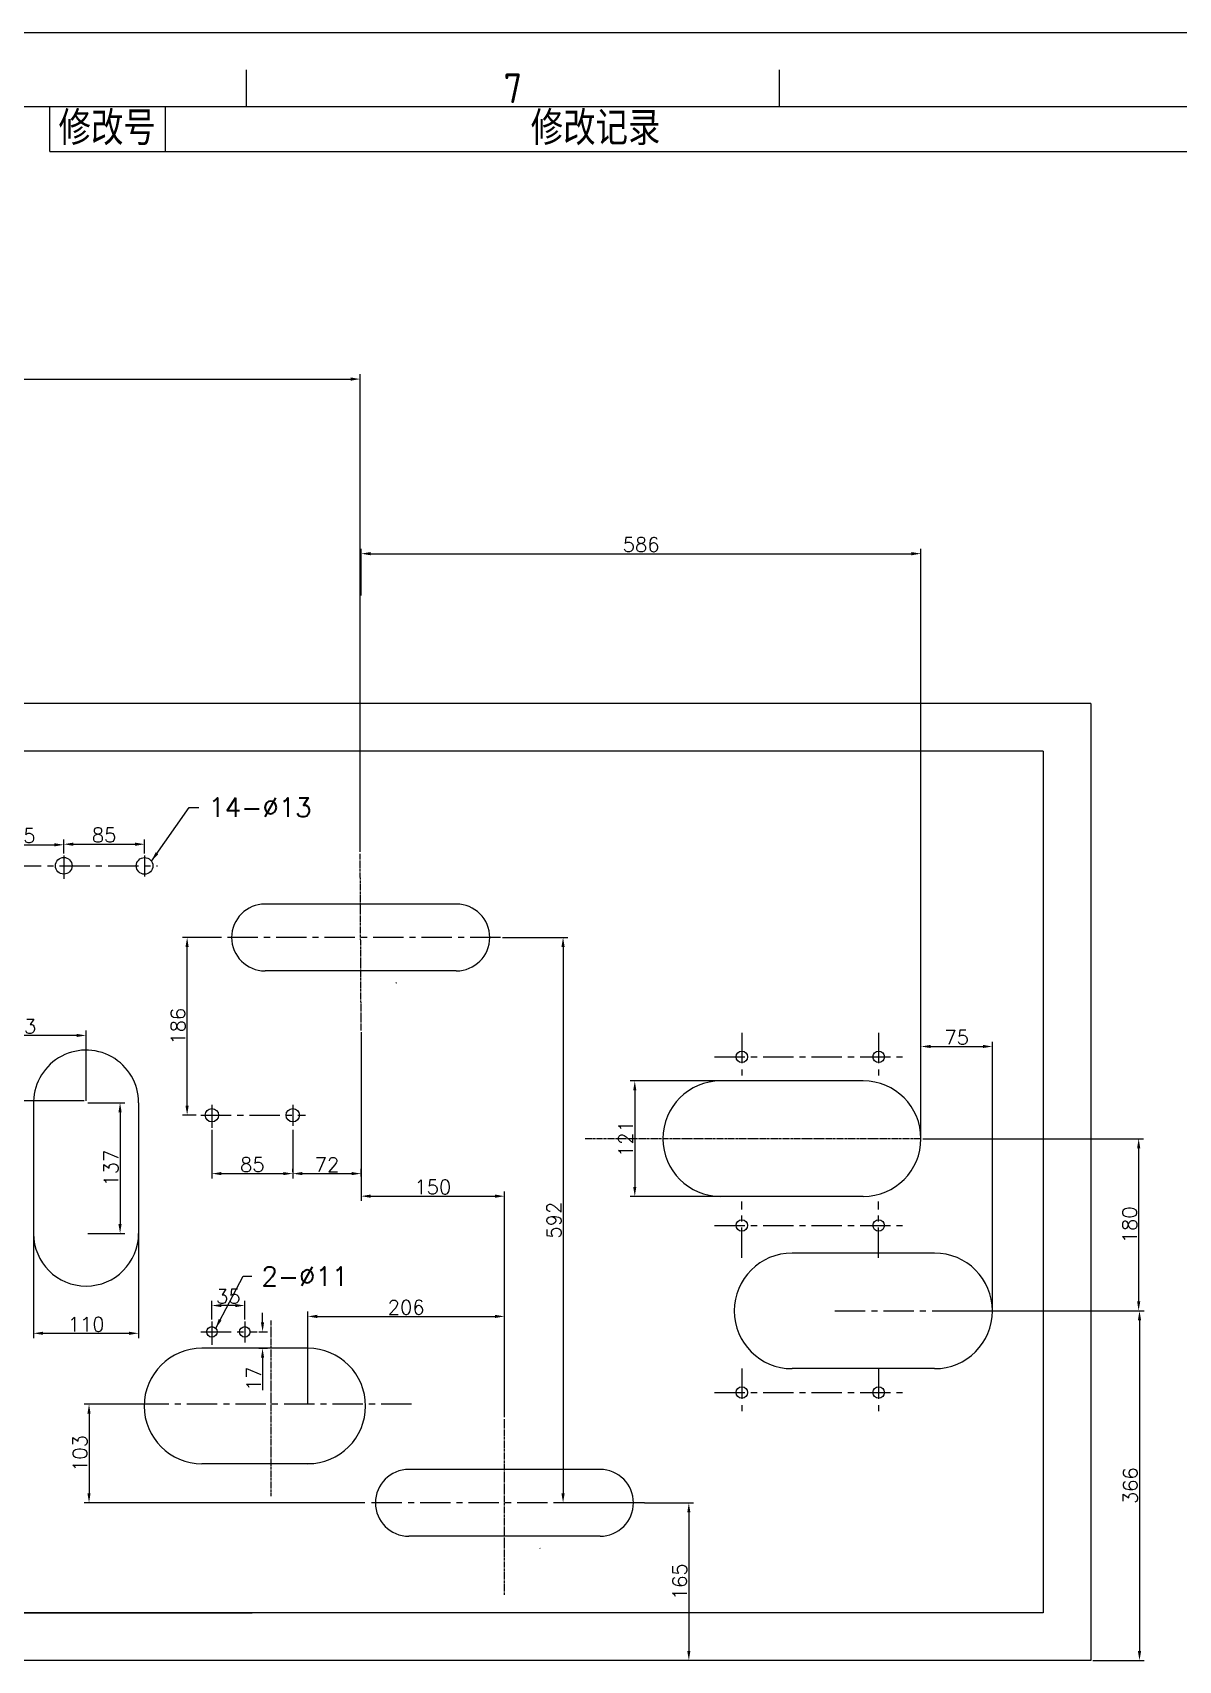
# Model space of a CAD drawing. Header units: inches. Extents: x -166203 to -65610, y -6981 to 11093.
# Drawn here: x -80024 to -78824, y -2750 to -1045 of the extents above; entities that cross this region are included whole.
import ezdxf
from ezdxf.enums import TextEntityAlignment as Align

# ---------------------------------------------------------------- set-up
doc = ezdxf.new("R2010")
doc.units = ezdxf.units.IN
doc.header["$MEASUREMENT"] = 0
doc.linetypes.add('CENTERX2', pattern=[101.6, 63.5, -12.7, 12.7, -12.7])
doc.layers.get('0').update_dxf_attribs({"lineweight": 25})
doc.layers.get('Defpoints').update_dxf_attribs({"color": 5})
doc.layers.add('BODY', color=4, linetype='Continuous', lineweight=50)
for name, color, linetype in [('FRAME035', 2, 'Continuous'), ('ZHU', 7, 'Continuous'), ('中心线', 1, 'CENTERX2'), ('细线', 30, 'Continuous')]:
    doc.layers.add(name, color=color, linetype=linetype)
doc.styles.add('ISOCP', font='isocp.shx')
doc.styles.get("Standard").update_dxf_attribs({"font": 'txt.shx', "bigfont": 'whgtxt.shx'})
doc.styles.add('STYLE1', font='SIMFANG.TTF', dxfattribs={"width": 0.8, "height": 4})
doc.dimstyles.get("Standard").update_dxf_attribs({"dimtxt": 15, "dimasz": 10, "dimexe": 5, "dimexo": 2, "dimgap": 2, "dimtad": 1, "dimdec": 0, "dimzin": 0, "dimdsep": 46, "dimtxsty": 'Standard', "dimcen": 0.09, "dimclrd": 4, "dimclre": 4, "dimclrt": 4, "dimadec": 1, "dimazin": 0, "dimtfac": 1, "dimtdec": 0, "dimtofl": 0, "dimtmove": 0, "dimatfit": 3, "dimfxl": 0, "dimtolj": 1, "dimtzin": 0, "dimarcsym": 0})

# ---------------------------------------------------------------- blocks, each defined once
blk = doc.blocks.new('*D84')
at = {"layer": 'BODY', "color": 4, "lineweight": -2, "ltscale": 0.5}
for p, q in [((-81015.8, -1749.7), (-81015.8, -1403)), ((-81005.8, -1408), (-79690.8, -1408)), ((-79680.8, -1902.9), (-79680.8, -1403))]:
    blk.add_line(p, q, dxfattribs=at)
at = {"layer": 'BODY', "color": 4, "ltscale": 0.5}
for points in [[(-81005.8, -1406.3), (-81005.8, -1409.7), (-81015.8, -1408)], [(-79690.8, -1406.3), (-79690.8, -1409.7), (-79680.8, -1408)]]:
    blk.add_solid(points, dxfattribs=at)
at = {"layer": 'Defpoints', "color": 0, "ltscale": 0.5}
for p in [(-79680.8, -1408), (-81015.8, -1751.7), (-79680.8, -1904.9)]:
    blk.add_point(p, dxfattribs=at)
at = {"layer": 'BODY', "color": 4, "ltscale": 0.5, "insert": (-80348.3, -1398.5), "char_height": 15, "attachment_point": 5}
blk.add_mtext('\\A1;1335', dxfattribs=at)
blk = doc.blocks.new('*D85')
at = {"layer": 'BODY', "color": 4, "lineweight": -2, "ltscale": 0.5}
for p, q in [((-79679.8, -1634.6), (-79679.8, -1585.8)), ((-79669.8, -1590.8), (-79103.7, -1590.8)), ((-79093.7, -2201.3), (-79093.7, -1585.8))]:
    blk.add_line(p, q, dxfattribs=at)
at = {"layer": 'BODY', "color": 4, "ltscale": 0.5}
for points in [[(-79669.8, -1589.1), (-79669.8, -1592.5), (-79679.8, -1590.8)], [(-79103.7, -1589.1), (-79103.7, -1592.5), (-79093.7, -1590.8)]]:
    blk.add_solid(points, dxfattribs=at)
at = {"layer": 'Defpoints', "color": 0, "ltscale": 0.5}
for p in [(-79093.7, -1590.8), (-79679.8, -1636.6), (-79093.7, -2203.3)]:
    blk.add_point(p, dxfattribs=at)
at = {"layer": 'BODY', "color": 4, "ltscale": 0.5, "insert": (-79386.7, -1581.3), "char_height": 15, "attachment_point": 5}
blk.add_mtext('\\A1;586', dxfattribs=at)
blk = doc.blocks.new('*D86')
at = {"layer": 'BODY', "color": 4, "lineweight": -2, "ltscale": 0.5}
for p, q in [((-79679.8, -2091.9), (-79679.8, -2268.5)), ((-79669.8, -2263.5), (-79539.8, -2263.5)), ((-79529.8, -2494.9), (-79529.8, -2258.5))]:
    blk.add_line(p, q, dxfattribs=at)
at = {"layer": 'BODY', "color": 4, "ltscale": 0.5}
for points in [[(-79669.8, -2261.8), (-79669.8, -2265.2), (-79679.8, -2263.5)], [(-79539.8, -2261.8), (-79539.8, -2265.2), (-79529.8, -2263.5)]]:
    blk.add_solid(points, dxfattribs=at)
at = {"layer": 'Defpoints', "color": 0, "ltscale": 0.5}
for p in [(-79679.8, -2089.9), (-79529.8, -2263.5), (-79529.8, -2496.9)]:
    blk.add_point(p, dxfattribs=at)
at = {"layer": 'BODY', "color": 4, "ltscale": 0.5, "insert": (-79604.8, -2254), "char_height": 15, "attachment_point": 5}
blk.add_mtext('\\A1;150', dxfattribs=at)
blk = doc.blocks.new('*D87')
at = {"layer": 'BODY', "color": 4, "lineweight": -2, "ltscale": 0.5}
for p, q in [((-79531.9, -1992.6), (-79463.4, -1992.6)), ((-79468.4, -2002.6), (-79468.4, -2574.6)), ((-79387.1, -2584.6), (-79473.4, -2584.6))]:
    blk.add_line(p, q, dxfattribs=at)
at = {"layer": 'BODY', "color": 4, "ltscale": 0.5}
for points in [[(-79470.1, -2002.6), (-79466.7, -2002.6), (-79468.4, -1992.6)], [(-79470.1, -2574.6), (-79466.7, -2574.6), (-79468.4, -2584.6)]]:
    blk.add_solid(points, dxfattribs=at)
at = {"layer": 'Defpoints', "color": 0, "ltscale": 0.5}
for p in [(-79533.9, -1992.6), (-79468.4, -2584.6), (-79385.1, -2584.6)]:
    blk.add_point(p, dxfattribs=at)
at = {"layer": 'BODY', "color": 4, "ltscale": 0.5, "insert": (-79477.9, -2288.6), "char_height": 15, "attachment_point": 5, "rotation": 90}
blk.add_mtext('\\A1;592', dxfattribs=at)
blk = doc.blocks.new('*D77')
at = {"layer": 'BODY', "color": 4, "lineweight": -2, "ltscale": 0.5}
for p, q in [((-79383.1, -2584.6), (-79331.7, -2584.6)), ((-79336.7, -2594.6), (-79336.7, -2739.6)), ((-79338.7, -2749.6), (-79341.7, -2749.6))]:
    blk.add_line(p, q, dxfattribs=at)
at = {"layer": 'BODY', "color": 4, "ltscale": 0.5}
for points in [[(-79338.4, -2594.6), (-79335.1, -2594.6), (-79336.7, -2584.6)], [(-79338.4, -2739.6), (-79335.1, -2739.6), (-79336.7, -2749.6)]]:
    blk.add_solid(points, dxfattribs=at)
at = {"layer": 'Defpoints', "color": 0, "ltscale": 0.5}
for p in [(-79385.1, -2584.6), (-79336.7, -2749.6), (-79336.7, -2749.6)]:
    blk.add_point(p, dxfattribs=at)
at = {"layer": 'BODY', "color": 4, "ltscale": 0.5, "insert": (-79346.2, -2667.1), "char_height": 15, "attachment_point": 5, "rotation": 90}
blk.add_mtext('\\A1;165', dxfattribs=at)
blk = doc.blocks.new('*D78')
at = {"layer": 'BODY', "color": 4, "lineweight": -2, "ltscale": 0.5}
for p, q in [((-79048.8, -2383.6), (-78859.9, -2383.6)), ((-78864.9, -2393.6), (-78864.9, -2739.6)), ((-78913.8, -2749.6), (-78859.9, -2749.6))]:
    blk.add_line(p, q, dxfattribs=at)
at = {"layer": 'BODY', "color": 4, "ltscale": 0.5}
for points in [[(-78866.6, -2393.6), (-78863.2, -2393.6), (-78864.9, -2383.6)], [(-78866.6, -2739.6), (-78863.2, -2739.6), (-78864.9, -2749.6)]]:
    blk.add_solid(points, dxfattribs=at)
at = {"layer": 'Defpoints', "color": 0, "ltscale": 0.5}
for p in [(-79050.8, -2383.6), (-78915.8, -2749.6), (-78864.9, -2749.6)]:
    blk.add_point(p, dxfattribs=at)
at = {"layer": 'BODY', "color": 4, "ltscale": 0.5, "insert": (-78874.4, -2566.6), "char_height": 15, "attachment_point": 5, "rotation": 90}
blk.add_mtext('\\A1;366', dxfattribs=at)
blk = doc.blocks.new('*D89')
at = {"layer": 'BODY', "color": 4, "lineweight": -2, "ltscale": 0.5}
for p, q in [((-79091.7, -2203.3), (-78860.8, -2203.3)), ((-78865.8, -2213.3), (-78865.8, -2373.6)), ((-79055.4, -2383.6), (-78860.8, -2383.6))]:
    blk.add_line(p, q, dxfattribs=at)
at = {"layer": 'BODY', "color": 4, "ltscale": 0.5}
for points in [[(-78867.4, -2213.3), (-78864.1, -2213.3), (-78865.8, -2203.3)], [(-78867.4, -2373.6), (-78864.1, -2373.6), (-78865.8, -2383.6)]]:
    blk.add_solid(points, dxfattribs=at)
at = {"layer": 'Defpoints', "color": 0, "ltscale": 0.5}
for p in [(-79093.7, -2203.3), (-79057.4, -2383.6), (-78865.8, -2383.6)]:
    blk.add_point(p, dxfattribs=at)
at = {"layer": 'BODY', "color": 4, "ltscale": 0.5, "insert": (-78875.3, -2293.5), "char_height": 15, "attachment_point": 5, "rotation": 90}
blk.add_mtext('\\A1;180', dxfattribs=at)
blk = doc.blocks.new('*D110')
at = {"color": 4, "lineweight": -2, "ltscale": 0.5}
for p, q in [((-79298.3, -2142.8), (-79398.3, -2142.8)), ((-79393.3, -2152.8), (-79393.3, -2253.8)), ((-79298.3, -2263.8), (-79398.3, -2263.8))]:
    blk.add_line(p, q, dxfattribs=at)
at = {"color": 4, "ltscale": 0.5}
for points in [[(-79395, -2152.8), (-79391.7, -2152.8), (-79393.3, -2142.8)], [(-79395, -2253.8), (-79391.7, -2253.8), (-79393.3, -2263.8)]]:
    blk.add_solid(points, dxfattribs=at)
at = {"layer": 'Defpoints', "color": 0, "ltscale": 0.5}
for p in [(-79296.3, -2142.8), (-79393.3, -2263.8), (-79296.3, -2263.8)]:
    blk.add_point(p, dxfattribs=at)
at = {"color": 4, "ltscale": 0.5, "insert": (-79402.8, -2203.3), "char_height": 15, "attachment_point": 5, "rotation": 90}
blk.add_mtext('\\A1;121', dxfattribs=at)
blk = doc.blocks.new('*D111')
at = {"color": 4, "lineweight": -2, "ltscale": 0.5}
for p, q in [((-79735.7, -2481.2), (-79735.7, -2384.4)), ((-79529.8, -2481.2), (-79529.8, -2384.4)), ((-79725.7, -2389.4), (-79539.8, -2389.4))]:
    blk.add_line(p, q, dxfattribs=at)
at = {"color": 4, "ltscale": 0.5}
for points in [[(-79725.7, -2387.7), (-79725.7, -2391.1), (-79735.7, -2389.4)], [(-79539.8, -2387.7), (-79539.8, -2391.1), (-79529.8, -2389.4)]]:
    blk.add_solid(points, dxfattribs=at)
at = {"layer": 'Defpoints', "color": 0, "ltscale": 0.5}
for p in [(-79529.8, -2389.4), (-79735.7, -2483.2), (-79529.8, -2483.2)]:
    blk.add_point(p, dxfattribs=at)
at = {"color": 4, "ltscale": 0.5, "insert": (-79632.7, -2379.9), "char_height": 15, "attachment_point": 5}
blk.add_mtext('\\A1;206', dxfattribs=at)
blk = doc.blocks.new('*D112')
at = {"color": 4, "lineweight": -2, "ltscale": 0.5}
for p, q in [((-79909, -2481.2), (-79969.7, -2481.2)), ((-79964.7, -2491.2), (-79964.7, -2574.6)), ((-79675.9, -2584.6), (-79969.7, -2584.6))]:
    blk.add_line(p, q, dxfattribs=at)
at = {"color": 4, "ltscale": 0.5}
for points in [[(-79966.4, -2491.2), (-79963.1, -2491.2), (-79964.7, -2481.2)], [(-79966.4, -2574.6), (-79963.1, -2574.6), (-79964.7, -2584.6)]]:
    blk.add_solid(points, dxfattribs=at)
at = {"layer": 'Defpoints', "color": 0, "ltscale": 0.5}
for p in [(-79907, -2481.2), (-79964.7, -2584.6), (-79673.9, -2584.6)]:
    blk.add_point(p, dxfattribs=at)
at = {"color": 4, "ltscale": 0.5, "insert": (-79974.2, -2532.9), "char_height": 15, "attachment_point": 5, "rotation": 90}
blk.add_mtext('\\A1;103', dxfattribs=at)
blk = doc.blocks.new('*D122')
at = {"color": 4, "lineweight": -2, "ltscale": 0.5}
for p, q in [((-80075.9, -1904.7), (-80075.9, -1890.6)), ((-79991.2, -1904.7), (-79991.2, -1890.6)), ((-80065.9, -1895.6), (-80001.2, -1895.6))]:
    blk.add_line(p, q, dxfattribs=at)
at = {"color": 4, "ltscale": 0.5}
for points in [[(-80065.9, -1893.9), (-80065.9, -1897.3), (-80075.9, -1895.6)], [(-80001.2, -1893.9), (-80001.2, -1897.3), (-79991.2, -1895.6)]]:
    blk.add_solid(points, dxfattribs=at)
at = {"layer": 'Defpoints', "color": 0, "ltscale": 0.5}
for p in [(-80075.9, -1906.7), (-79991.2, -1895.6), (-79991.2, -1906.7)]:
    blk.add_point(p, dxfattribs=at)
at = {"color": 4, "ltscale": 0.5, "insert": (-80033.6, -1886.1), "char_height": 15, "attachment_point": 5}
blk.add_mtext('\\A1;85', dxfattribs=at)
blk = doc.blocks.new('*D123')
at = {"color": 4, "lineweight": -2, "ltscale": 0.5}
for p, q in [((-79991.2, -1893.6), (-79991.2, -1890)), ((-79906.5, -1904.7), (-79906.5, -1890)), ((-79981.2, -1895), (-79916.5, -1895))]:
    blk.add_line(p, q, dxfattribs=at)
at = {"color": 4, "ltscale": 0.5}
for points in [[(-79981.2, -1893.3), (-79981.2, -1896.7), (-79991.2, -1895)], [(-79916.5, -1893.3), (-79916.5, -1896.7), (-79906.5, -1895)]]:
    blk.add_solid(points, dxfattribs=at)
at = {"layer": 'Defpoints', "color": 0, "ltscale": 0.5}
for p in [(-79991.2, -1895.6), (-79906.5, -1895), (-79906.5, -1906.7)]:
    blk.add_point(p, dxfattribs=at)
at = {"color": 4, "ltscale": 0.5, "insert": (-79948.9, -1885.5), "char_height": 15, "attachment_point": 5}
blk.add_mtext('\\A1;85', dxfattribs=at)
blk = doc.blocks.new('*D126')
at = {"color": 4, "lineweight": -2, "ltscale": 0.5}
for p, q in [((-79836.1, -2194.1), (-79836.1, -2244.9)), ((-79751.4, -2194.1), (-79751.4, -2244.9)), ((-79826.1, -2239.9), (-79761.4, -2239.9))]:
    blk.add_line(p, q, dxfattribs=at)
at = {"color": 4, "ltscale": 0.5}
for points in [[(-79826.1, -2238.2), (-79826.1, -2241.5), (-79836.1, -2239.9)], [(-79761.4, -2238.2), (-79761.4, -2241.5), (-79751.4, -2239.9)]]:
    blk.add_solid(points, dxfattribs=at)
at = {"layer": 'Defpoints', "color": 0, "ltscale": 0.5}
for p in [(-79836.1, -2192.1), (-79751.4, -2192.1), (-79751.4, -2239.9)]:
    blk.add_point(p, dxfattribs=at)
at = {"color": 4, "ltscale": 0.5, "insert": (-79793.8, -2230.4), "char_height": 15, "attachment_point": 5}
blk.add_mtext('\\A1;85', dxfattribs=at)
blk = doc.blocks.new('*D128')
at = {"color": 4, "lineweight": -2, "ltscale": 0.5}
for p, q in [((-79825.9, -1992.6), (-79867, -1992.6)), ((-79862, -2168.7), (-79862, -2002.6)), ((-79852.7, -2178.7), (-79867, -2178.7))]:
    blk.add_line(p, q, dxfattribs=at)
at = {"color": 4, "ltscale": 0.5}
for points in [[(-79863.7, -2002.6), (-79860.4, -2002.6), (-79862, -1992.6)], [(-79863.7, -2168.7), (-79860.4, -2168.7), (-79862, -2178.7)]]:
    blk.add_solid(points, dxfattribs=at)
at = {"layer": 'Defpoints', "color": 0, "ltscale": 0.5}
for p in [(-79862, -1992.6), (-79823.9, -1992.6), (-79850.7, -2178.7)]:
    blk.add_point(p, dxfattribs=at)
at = {"color": 4, "ltscale": 0.5, "insert": (-79871.5, -2085.6), "char_height": 15, "attachment_point": 5, "rotation": 90}
blk.add_mtext('\\A1;186', dxfattribs=at)
blk = doc.blocks.new('*D130')
at = {"color": 4, "lineweight": -2, "ltscale": 0.5}
for p, q in [((-80022.8, -2212.3), (-80022.8, -2412.1)), ((-79912.8, -2212.3), (-79912.8, -2412.1)), ((-80012.8, -2407.1), (-79922.8, -2407.1))]:
    blk.add_line(p, q, dxfattribs=at)
at = {"color": 4, "ltscale": 0.5}
for points in [[(-80012.8, -2405.4), (-80012.8, -2408.7), (-80022.8, -2407.1)], [(-79922.8, -2405.4), (-79922.8, -2408.7), (-79912.8, -2407.1)]]:
    blk.add_solid(points, dxfattribs=at)
at = {"layer": 'Defpoints', "color": 0, "ltscale": 0.5}
for p in [(-80022.8, -2210.3), (-79912.8, -2210.3), (-79912.8, -2407.1)]:
    blk.add_point(p, dxfattribs=at)
at = {"color": 4, "ltscale": 0.5, "insert": (-79967.8, -2397.6), "char_height": 15, "attachment_point": 5}
blk.add_mtext('\\A1;110', dxfattribs=at)
blk = doc.blocks.new('*D131')
at = {"color": 4, "lineweight": -2, "ltscale": 0.5}
for p, q in [((-79965.8, -2165.6), (-79927.2, -2165.6)), ((-79932.2, -2175.6), (-79932.2, -2292.6)), ((-79965.8, -2302.6), (-79927.2, -2302.6))]:
    blk.add_line(p, q, dxfattribs=at)
at = {"color": 4, "ltscale": 0.5}
for points in [[(-79933.9, -2175.6), (-79930.6, -2175.6), (-79932.2, -2165.6)], [(-79933.9, -2292.6), (-79930.6, -2292.6), (-79932.2, -2302.6)]]:
    blk.add_solid(points, dxfattribs=at)
at = {"layer": 'Defpoints', "color": 0, "ltscale": 0.5}
for p in [(-79967.8, -2165.6), (-79967.8, -2302.6), (-79932.2, -2302.6)]:
    blk.add_point(p, dxfattribs=at)
at = {"color": 4, "ltscale": 0.5, "insert": (-79941.7, -2234.1), "char_height": 15, "attachment_point": 5, "rotation": 90}
blk.add_mtext('\\A1;137', dxfattribs=at)
blk = doc.blocks.new('*D132')
at = {"color": 4, "lineweight": -2, "ltscale": 0.5}
for p, q in [((-80110.8, -2163.6), (-80110.8, -2090.2)), ((-79977.8, -2095.2), (-80100.8, -2095.2)), ((-79967.8, -2163.6), (-79967.8, -2090.2))]:
    blk.add_line(p, q, dxfattribs=at)
at = {"color": 4, "ltscale": 0.5}
for points in [[(-80100.8, -2093.6), (-80100.8, -2096.9), (-80110.8, -2095.2)], [(-79977.8, -2093.6), (-79977.8, -2096.9), (-79967.8, -2095.2)]]:
    blk.add_solid(points, dxfattribs=at)
at = {"layer": 'Defpoints', "color": 0, "ltscale": 0.5}
for p in [(-80110.8, -2095.2), (-80110.8, -2165.6), (-79967.8, -2165.6)]:
    blk.add_point(p, dxfattribs=at)
at = {"color": 4, "ltscale": 0.5, "insert": (-80039.3, -2085.7), "char_height": 15, "attachment_point": 5}
blk.add_mtext('\\A1;143', dxfattribs=at)
blk = doc.blocks.new('*D133')
at = {"color": 4, "lineweight": -2, "ltscale": 0.5}
for p, q in [((-79969.8, -2163.6), (-80193.1, -2163.6)), ((-80188.1, -2173.6), (-80188.1, -2328.6)), ((-80185, -2338.6), (-80193.1, -2338.6))]:
    blk.add_line(p, q, dxfattribs=at)
at = {"color": 4, "ltscale": 0.5}
for points in [[(-80189.7, -2173.6), (-80186.4, -2173.6), (-80188.1, -2163.6)], [(-80189.7, -2328.6), (-80186.4, -2328.6), (-80188.1, -2338.6)]]:
    blk.add_solid(points, dxfattribs=at)
at = {"layer": 'Defpoints', "color": 0, "ltscale": 0.5}
for p in [(-79967.8, -2163.6), (-80188.1, -2338.6), (-80183, -2338.6)]:
    blk.add_point(p, dxfattribs=at)
at = {"color": 4, "ltscale": 0.5, "insert": (-80197.6, -2251.1), "char_height": 15, "attachment_point": 5, "rotation": 90}
blk.add_mtext('\\A1;175', dxfattribs=at)
blk = doc.blocks.new('*D134')
at = {"color": 4, "lineweight": -2, "ltscale": 0.5}
for p, q in [((-79783, -2395.6), (-79783, -2385.6)), ((-79786.8, -2405.6), (-79778, -2405.6)), ((-79786.8, -2422.7), (-79778, -2422.7)), ((-79783, -2432.7), (-79783, -2466.7))]:
    blk.add_line(p, q, dxfattribs=at)
at = {"color": 4, "ltscale": 0.5}
for points in [[(-79784.7, -2395.6), (-79781.4, -2395.6), (-79783, -2405.6)], [(-79784.7, -2432.7), (-79781.4, -2432.7), (-79783, -2422.7)]]:
    blk.add_solid(points, dxfattribs=at)
at = {"layer": 'Defpoints', "color": 0, "ltscale": 0.5}
for p in [(-79788.8, -2405.6), (-79788.8, -2422.7), (-79783, -2422.7)]:
    blk.add_point(p, dxfattribs=at)
at = {"color": 4, "ltscale": 0.5, "insert": (-79792.5, -2454.7), "char_height": 15, "attachment_point": 5, "rotation": 90}
blk.add_mtext('\\A1;17', dxfattribs=at)
blk = doc.blocks.new('*D135')
at = {"color": 4, "lineweight": -2, "ltscale": 0.5}
for p, q in [((-79836.1, -2392.6), (-79836.1, -2373)), ((-79811.6, -2378), (-79826.1, -2378)), ((-79801.6, -2392.6), (-79801.6, -2373))]:
    blk.add_line(p, q, dxfattribs=at)
at = {"color": 4, "ltscale": 0.5}
for points in [[(-79826.1, -2376.4), (-79826.1, -2379.7), (-79836.1, -2378)], [(-79811.6, -2376.4), (-79811.6, -2379.7), (-79801.6, -2378)]]:
    blk.add_solid(points, dxfattribs=at)
at = {"layer": 'Defpoints', "color": 0, "ltscale": 0.5}
for p in [(-79836.1, -2378), (-79836.1, -2394.6), (-79801.6, -2394.6)]:
    blk.add_point(p, dxfattribs=at)
at = {"color": 4, "ltscale": 0.5, "insert": (-79818.8, -2368.5), "char_height": 15, "attachment_point": 5}
blk.add_mtext('\\A1;35', dxfattribs=at)
blk = doc.blocks.new('*D148')
at = {"color": 4, "lineweight": -2, "ltscale": 0.5}
for p, q in [((-79751.4, -2237.9), (-79751.4, -2234.9)), ((-79741.4, -2239.9), (-79689.8, -2239.9)), ((-79679.8, -2242.9), (-79679.8, -2234.9))]:
    blk.add_line(p, q, dxfattribs=at)
at = {"color": 4, "ltscale": 0.5}
for points in [[(-79741.4, -2238.2), (-79741.4, -2241.5), (-79751.4, -2239.9)], [(-79689.8, -2238.2), (-79689.8, -2241.5), (-79679.8, -2239.9)]]:
    blk.add_solid(points, dxfattribs=at)
at = {"layer": 'Defpoints', "color": 0, "ltscale": 0.5}
for p in [(-79751.4, -2239.9), (-79679.8, -2239.9), (-79679.8, -2244.9)]:
    blk.add_point(p, dxfattribs=at)
at = {"color": 4, "ltscale": 0.5, "insert": (-79715.6, -2230.4), "char_height": 15, "attachment_point": 5}
blk.add_mtext('\\A1;72', dxfattribs=at)
blk = doc.blocks.new('*D153')
at = {"color": 4, "lineweight": -2, "ltscale": 0.5}
for p, q in [((-79093.7, -2136.2), (-79093.7, -2101.8)), ((-79083.7, -2106.8), (-79028.9, -2106.8)), ((-79018.9, -2381.6), (-79018.9, -2101.8))]:
    blk.add_line(p, q, dxfattribs=at)
at = {"color": 4, "ltscale": 0.5}
for points in [[(-79083.7, -2105.1), (-79083.7, -2108.4), (-79093.7, -2106.8)], [(-79028.9, -2105.1), (-79028.9, -2108.4), (-79018.9, -2106.8)]]:
    blk.add_solid(points, dxfattribs=at)
at = {"layer": 'Defpoints', "color": 0, "ltscale": 0.5}
for p in [(-79018.9, -2106.8), (-79093.7, -2138.2), (-79018.9, -2383.6)]:
    blk.add_point(p, dxfattribs=at)
at = {"color": 4, "ltscale": 0.5, "insert": (-79056.3, -2097.3), "char_height": 15, "attachment_point": 5}
blk.add_mtext('\\A1;75', dxfattribs=at)

msp = doc.modelspace()

# ---------------------------------------------------------------- linework, layer by layer
at = {"color": 3, "linetype": 'Continuous'}
for p, q in [((-79799.8, -1122.9), (-79799.8, -1084.1)), ((-79241.9, -1122.9), (-79241.9, -1084.1))]:
    msp.add_line(p, q, dxfattribs=at)
at = {"color": 2, "linetype": 'Continuous'}
for p, q in [((-77665.4, -1122.9), (-82329.3, -1122.9)), ((-80005.9, -1169.6), (-80005.9, -1122.9)), ((-79884.6, -1169.6), (-79884.6, -1122.9)), ((-80005.9, -1169.6), (-77665.4, -1169.6))]:
    msp.add_line(p, q, dxfattribs=at)
at = {"ltscale": 0.03}
for p, q in [((-78915.8, -1747.6), (-80375.8, -1747.6)), ((-78915.8, -1747.6), (-78915.8, -2749.6)), ((-78965.8, -1797.6), (-80375.8, -1797.6)), ((-78965.8, -1797.6), (-78965.8, -2699.6)), ((-78965.8, -2699.6), (-80719.4, -2699.6)), ((-78915.8, -2749.6), (-80744.9, -2749.6)), ((-78915.8, -2749.6), (-79277.8, -2749.6))]:
    msp.add_line(p, q, dxfattribs=at)
at = {"ltscale": 0.5}
for p, q in [((-79580.2, -1957.6), (-79780.4, -1957.6)), ((-79580.2, -2027.6), (-79780.4, -2027.6)), ((-79154.2, -2142.8), (-79303.4, -2142.8)), ((-79154.2, -2263.8), (-79303.4, -2263.8)), ((-79079.4, -2323.1), (-79228.6, -2323.1)), ((-79735.7, -2422.7), (-79846.5, -2422.7)), ((-79079.4, -2444.1), (-79228.6, -2444.1)), ((-79729.8, -2543.7), (-79846.5, -2543.7)), ((-79429.7, -2549.6), (-79629.9, -2549.6)), ((-79429.7, -2619.6), (-79629.9, -2619.6))]:
    msp.add_line(p, q, dxfattribs=at)
for centre, radius in [((-79991.2, -1917.6), 8.73), ((-79906.5, -1917.7), 8.73), ((-79281.2, -2117.6), 6), ((-79138, -2117.6), 6), ((-79836.1, -2178.7), 7), ((-79751.4, -2178.7), 7), ((-79281.2, -2294.1), 6), ((-79138, -2294.1), 6), ((-79836.1, -2405.6), 5.5), ((-79801.6, -2405.6), 5.5), ((-79281.2, -2469.1), 6), ((-79138, -2469.1), 6)]:
    msp.add_circle(centre, radius, dxfattribs=at)
for centre, radius, start, end in [((-79780.4, -1992.6), 35, 90, 270), ((-79580.2, -1992.6), 35, 270, 90), ((-79303.4, -2203.3), 60.5, 90, 270), ((-79154.2, -2203.3), 60.5, 270, 90), ((-79228.6, -2383.6), 60.5, 90, 270), ((-79079.4, -2383.6), 60.5, 270, 90), ((-79846.5, -2483.2), 60.5, 90, 270), ((-79735.7, -2483.2), 60.5, 270, 90), ((-79629.9, -2584.6), 35, 90, 270), ((-79429.7, -2584.6), 35, 270, 90)]:
    msp.add_arc(centre, radius, start, end, dxfattribs=at)
at = {"layer": 'FRAME035', "color": 3}
msp.add_line((-82407.1, -1045.2), (-77587.7, -1045.2), dxfattribs=at)
at = {"layer": 'ZHU', "ltscale": 2}
msp.add_line((-80706.9, -2699.6), (-79793.8, -2699.6), dxfattribs=at)
at = {"layer": '中心线', "ltscale": 0.5}
for p, q in [((-79991.2, -1906.7), (-79991.2, -1931.1)), ((-79906.5, -1906.7), (-79906.5, -1928.8)), ((-80097.2, -1917.6), (-79893.1, -1917.6)), ((-79533.9, -1992.6), (-79834.8, -1992.6)), ((-79281.2, -2092.6), (-79281.2, -2142.6)), ((-79138, -2092.6), (-79138, -2142.6)), ((-79309.8, -2117.6), (-79107.6, -2117.6)), ((-79847.6, -2178.7), (-79738, -2178.7)), ((-79836.1, -2167.7), (-79836.1, -2192.1)), ((-79751.4, -2167.7), (-79751.4, -2189.8)), ((-79281.2, -2328.1), (-79281.2, -2269.1)), ((-79138, -2328.1), (-79138, -2269.1)), ((-79309.8, -2294.1), (-79107.6, -2294.1)), ((-79183.7, -2383.6), (-79048.2, -2383.6)), ((-79836.1, -2394.6), (-79836.1, -2419.1)), ((-79801.6, -2394.6), (-79801.6, -2416.7)), ((-79847.6, -2405.6), (-79788.8, -2405.6)), ((-79281.2, -2444.1), (-79281.2, -2494.1)), ((-79138, -2444.1), (-79138, -2494.1)), ((-79309.8, -2469.1), (-79107.6, -2469.1)), ((-79627.2, -2481.2), (-79918, -2481.2)), ((-79383.1, -2584.6), (-79673.9, -2584.6))]:
    msp.add_line(p, q, dxfattribs=at)
at = {"layer": '中心线', "ltscale": 0.04}
for p, q in [((-79679.8, -2089.9), (-79680.8, -1904.9)), ((-79093.7, -2203.3), (-79445.1, -2203.3)), ((-79773.9, -2577.5), (-79773.9, -2393.5)), ((-79529.8, -2680.9), (-79529.8, -2496.9))]:
    msp.add_line(p, q, dxfattribs=at)
at = {"layer": '细线', "ltscale": 2}
for p, q in [((-79680.3, -1992.6), (-79680.3, -1992.6)), ((-80022.8, -2165.6), (-80022.8, -2302.6)), ((-79912.8, -2165.6), (-79912.8, -2302.6)), ((-78965.8, -2515.6), (-78965.8, -2515.6)), ((-79529.8, -2584.6), (-79529.8, -2584.6)), ((-79967.8, -2699.6), (-79967.8, -2699.6)), ((-79106.8, -2699.6), (-79106.8, -2699.6))]:
    msp.add_line(p, q, dxfattribs=at)
for centre, start, end in [((-79615.3, -1992.6), 239.3036, 240.0781), ((-79967.8, -2165.6), 0, 182.3027), ((-79967.8, -2302.6), 180, 0), ((-79464.8, -2584.6), 239.3036, 240.0781)]:
    msp.add_arc(centre, 55, start, end, dxfattribs=at)

# ---------------------------------------------------------------- texts
at = {"color": 3, "linetype": 'Continuous', "style": 'ISOCP'}
msp.add_text('7', height=31.1, dxfattribs=at).set_placement((-79520.9, -1103.5), align=Align.MIDDLE)
at = {"color": 3, "linetype": 'Continuous', "style": 'STYLE1', "width": 0.8}
for s, p in [('修改号', (-79996.6, -1159.6)), ('修改记录', (-79502.2, -1159.6))]:
    msp.add_text(s, height=31.1, dxfattribs=at).set_placement(p)
at = {"color": 4, "ltscale": 0.5, "char_height": 20, "width": 25, "attachment_point": 1}
for s, insert in [('\\A1;14-%%c13', (-79839.7, -1846.5)), ('\\A1;2-%%c11', (-79784.2, -2337.4))]:
    msp.add_mtext(s, dxfattribs=dict(at, insert=insert))

# ---------------------------------------------------------------- dimensions: what is measured, and where the dimension line sits
at = {"ltscale": 0.5}
for base, p1, p2, picture, middle in [((-79991.2, -1895.6), (-80075.9, -1906.7), (-79991.2, -1906.7), '*D122', (-80033.6, -1886.1)), ((-79906.5, -1895), (-79991.2, -1895.6), (-79906.5, -1906.7), '*D123', (-79948.9, -1885.5)), ((-80110.8, -2095.2), (-79967.8, -2165.6), (-80110.8, -2165.6), '*D132', (-80039.3, -2085.7)), ((-79018.9, -2106.8), (-79093.7, -2138.2), (-79018.9, -2383.6), '*D153', (-79056.3, -2097.3)), ((-79751.4, -2239.9), (-79836.1, -2192.1), (-79751.4, -2192.1), '*D126', (-79793.8, -2230.4)), ((-79912.8, -2407.1), (-80022.8, -2210.3), (-79912.8, -2210.3), '*D130', (-79967.8, -2397.6)), ((-79679.8, -2239.9), (-79751.4, -2239.9), (-79679.8, -2244.9), '*D148', (-79715.6, -2230.4)), ((-79836.0828, -2378.0453), (-79801.5713, -2394.6474), (-79836.0828, -2394.6474), '*D135', (-79818.827, -2368.5453)), ((-79529.8, -2389.4), (-79735.7, -2483.2), (-79529.8, -2483.2), '*D111', (-79632.7, -2379.9))]:
    dim = msp.add_linear_dim(base=base, p1=p1, p2=p2, dimstyle='Standard', dxfattribs=at)
    dim.commit()
    dim.dimension.update_dxf_attribs({"geometry": picture, "text_midpoint": middle})
for base, p1, p2, picture, middle in [((-79862, -1992.6), (-79850.7, -2178.7), (-79823.9, -1992.6), '*D128', (-79871.5, -2085.6)), ((-79393.3, -2263.8), (-79296.3, -2142.8), (-79296.3, -2263.8), '*D110', (-79402.8, -2203.3)), ((-80188.1, -2338.6), (-79967.8, -2163.6), (-80183, -2338.6), '*D133', (-80197.6, -2251.1)), ((-79932.2, -2302.6), (-79967.8, -2165.6), (-79967.8, -2302.6), '*D131', (-79941.7, -2234.1)), ((-79783, -2422.7), (-79788.8, -2405.6), (-79788.8, -2422.7), '*D134', (-79792.5, -2454.7)), ((-79964.7, -2584.6), (-79907, -2481.2), (-79673.9, -2584.6), '*D112', (-79974.2, -2532.9))]:
    dim = msp.add_linear_dim(base=base, p1=p1, p2=p2, angle=90, dimstyle='Standard', dxfattribs=at)
    dim.commit()
    dim.dimension.update_dxf_attribs({"geometry": picture, "text_midpoint": middle})
at = {"layer": 'BODY', "ltscale": 10}
for base, p1, p2, picture, middle in [((-79680.8, -1408), (-81015.8, -1751.7), (-79680.8, -1904.9), '*D84', (-80348.3, -1398.5)), ((-79093.7, -1590.8), (-79679.8, -1636.6), (-79093.7, -2203.3), '*D85', (-79386.7, -1581.3)), ((-79529.8, -2263.5), (-79679.8, -2089.9), (-79529.8, -2496.9), '*D86', (-79604.8, -2254))]:
    dim = msp.add_linear_dim(base=base, p1=p1, p2=p2, dimstyle='Standard', dxfattribs=at)
    dim.commit()
    dim.dimension.update_dxf_attribs({"geometry": picture, "text_midpoint": middle})
dim = msp.add_linear_dim(base=(-79468.4, -2584.6), p1=(-79533.9, -1992.6), p2=(-79385.1, -2584.6), angle=90, dimstyle='Standard', dxfattribs=at)
dim.commit()
dim.dimension.update_dxf_attribs({"geometry": '*D87', "text_midpoint": (-79468.4, -2288.6), "dimtype": 160})
for base, p1, p2, picture, middle in [((-78865.8, -2383.6), (-79093.7, -2203.3), (-79057.4, -2383.6), '*D89', (-78875.3, -2293.5)), ((-78864.9, -2749.6), (-79050.8, -2383.6), (-78915.8, -2749.6), '*D78', (-78874.4, -2566.6)), ((-79336.7, -2749.6), (-79385.1, -2584.6), (-79336.7, -2749.6), '*D77', (-79346.2, -2667.1))]:
    dim = msp.add_linear_dim(base=base, p1=p1, p2=p2, angle=90, dimstyle='Standard', dxfattribs=at)
    dim.commit()
    dim.dimension.update_dxf_attribs({"geometry": picture, "text_midpoint": middle})

# ---------------------------------------------------------------- leaders
at = {"ltscale": 0.5, "annotation_type": 0, "has_hookline": 1, "hookline_direction": 0}
for points, text_width in [([(-79899.4, -1912.6), (-79859.8, -1856.5), (-79849.7, -1856.5)], 100), ([(-79832.1, -2401.8), (-79803.5, -2347.4), (-79794.2, -2347.4)], 80)]:
    msp.add_leader(points, dimstyle='Standard', override={"dimgap": 10, "dimtad": 0}, dxfattribs=dict(at, text_width=text_width))

doc.saveas('drawing.dxf')
